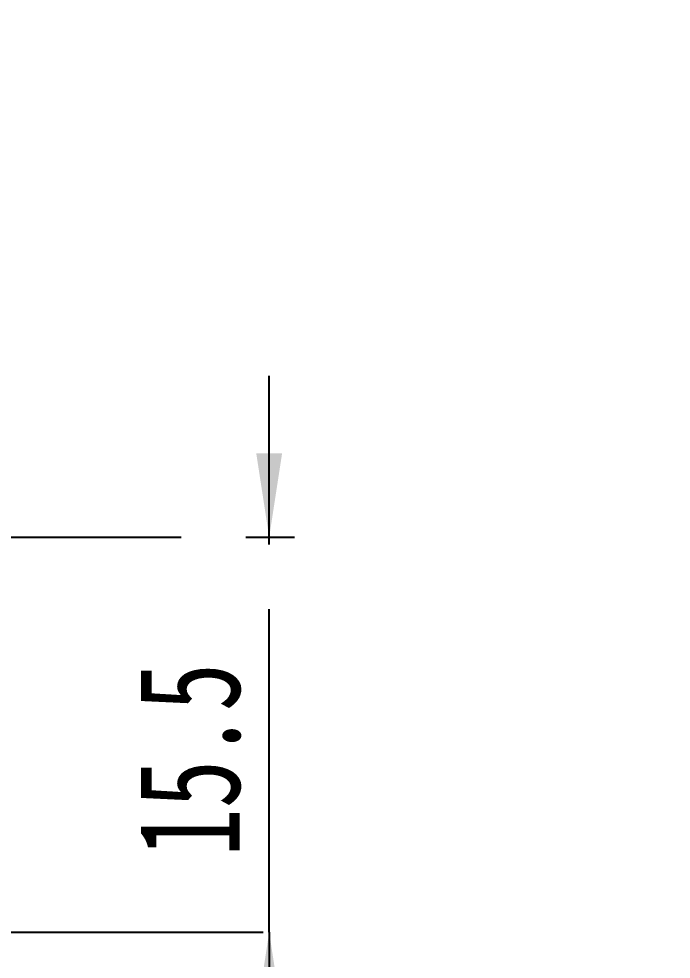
# Model space of a CAD drawing. Header units: millimetres. Extents: x 5 to 415, y -41 to 292.
# Drawn here: x 39.57 to 65.19, y 165.27 to 202.23 of the extents above; entities that cross this region are included whole.
import ezdxf

# ---------------------------------------------------------------- set-up
doc = ezdxf.new("R2010")
doc.units = ezdxf.units.MM
doc.linetypes.add('CENTERX2', pattern=[20.32, 12.7, -2.54, 2.54, -2.54])
doc.layers.add('CENTER_LINE', color=7, linetype='CENTERX2')
doc.styles.add('SLDTEXTSTYLE0', font='TXT', dxfattribs={"width": 0.7})
doc.dimstyles.new('SLDDIMSTYLE0', dxfattribs={"dimtxt": 4, "dimasz": 3.302, "dimexe": 0, "dimexo": 0.0625, "dimgap": 1, "dimtad": 0, "dimtih": 1, "dimtoh": 1, "dimrnd": 1e-09, "dimzin": 12, "dimdsep": 46, "dimtxsty": 'SLDTEXTSTYLE0', "dimsah": 1, "dimcen": 0, "dimadec": 0, "dimazin": 3, "dimtol": 1, "dimtp": 0.1, "dimtm": 0.1, "dimtfac": 1, "dimtmove": 0, "dimatfit": 3, "dimfxl": 1, "dimfrac": 2, "dimtolj": 1, "dimarcsym": 0})
doc.dimstyles.new('SLDDIMSTYLE4', dxfattribs={"dimtxt": 4, "dimasz": 3.302, "dimexe": 0, "dimexo": 0.0625, "dimgap": 1, "dimtad": 1, "dimdec": 1, "dimrnd": 1e-09, "dimzin": 12, "dimdsep": 46, "dimtxsty": 'SLDTEXTSTYLE0', "dimsah": 1, "dimcen": 0.09, "dimadec": 0, "dimazin": 3, "dimtfac": 1, "dimtdec": 1, "dimtmove": 0, "dimatfit": 0, "dimfxl": 1, "dimfrac": 2, "dimtolj": 1, "dimtzin": 12, "dimarcsym": 0})

# ---------------------------------------------------------------- blocks, each defined once
blk = doc.blocks.new('_D')
at = {"layer": 'CENTER_LINE'}
for p, q in [((81.296, 227.015), (45.274, 227.015)), ((93.778, 183.533), (81.296, 227.015)), ((94.744, 180.169), (93.778, 183.533)), ((94.744, 180.169), (96.496, 174.065))]:
    blk.add_line(p, q, dxfattribs=at)
for points in [[(93.778, 183.533), (93.355, 186.847), (92.379, 186.566)], [(94.744, 180.169), (95.167, 176.855), (96.143, 177.135)]]:
    blk.add_solid(points, dxfattribs=at)
at = {"layer": 'CENTER_LINE', "attachment_point": 1, "style": 'SLDTEXTSTYLE0'}
for s, insert, char_height in [('%%c', (45.274, 232.172), 4), ('3.5', (49.702, 232.172), 4), ('HOLE', (67.219, 232.172), 4), ('±0.1', (58.163, 230.823), 2.8)]:
    blk.add_mtext(s, dxfattribs=dict(at, insert=insert, char_height=char_height))
blk = doc.blocks.new('_D_21')
at = {"layer": 'CENTER_LINE'}
for p, q in [((49.402, 181.851), (49.402, 188.201)), ((33.24, 181.851), (50.402, 181.851)), ((49.402, 166.331), (49.402, 181.851)), ((36.465, 166.331), (50.402, 166.331)), ((49.402, 166.331), (49.402, 159.981))]:
    blk.add_line(p, q, dxfattribs=at)
for points in [[(49.402, 181.851), (49.91, 185.153), (48.894, 185.153)], [(49.402, 166.331), (48.894, 163.029), (49.91, 163.029)]]:
    blk.add_solid(points, dxfattribs=at)
at = {"layer": 'CENTER_LINE', "insert": (44.246, 169.296), "char_height": 4, "attachment_point": 1, "rotation": 90, "style": 'SLDTEXTSTYLE0'}
blk.add_mtext('15.5', dxfattribs=at)

msp = doc.modelspace()

# ---------------------------------------------------------------- dimensions: what is measured, and where the dimension line sits
at = {"layer": 'CENTER_LINE'}
dim = msp.add_diameter_dim_2p(p1=(93.778, 183.533), p2=(94.744, 180.169), text='<> HOLE', dimstyle='SLDDIMSTYLE0', dxfattribs=at)
dim.commit()
dim.dimension.update_dxf_attribs({"geometry": '_D', "text_midpoint": (62.491, 229.846), "dimtype": 163})
dim = msp.add_linear_dim(base=(49.402, 181.851), p1=(35.465, 166.331), p2=(32.24, 181.851), angle=90, dimstyle='SLDDIMSTYLE4', dxfattribs=at)
dim.commit()
dim.dimension.update_dxf_attribs({"geometry": '_D_21', "text_midpoint": (49.402, 174.091), "dimtype": 160})

doc.saveas('drawing.dxf')
